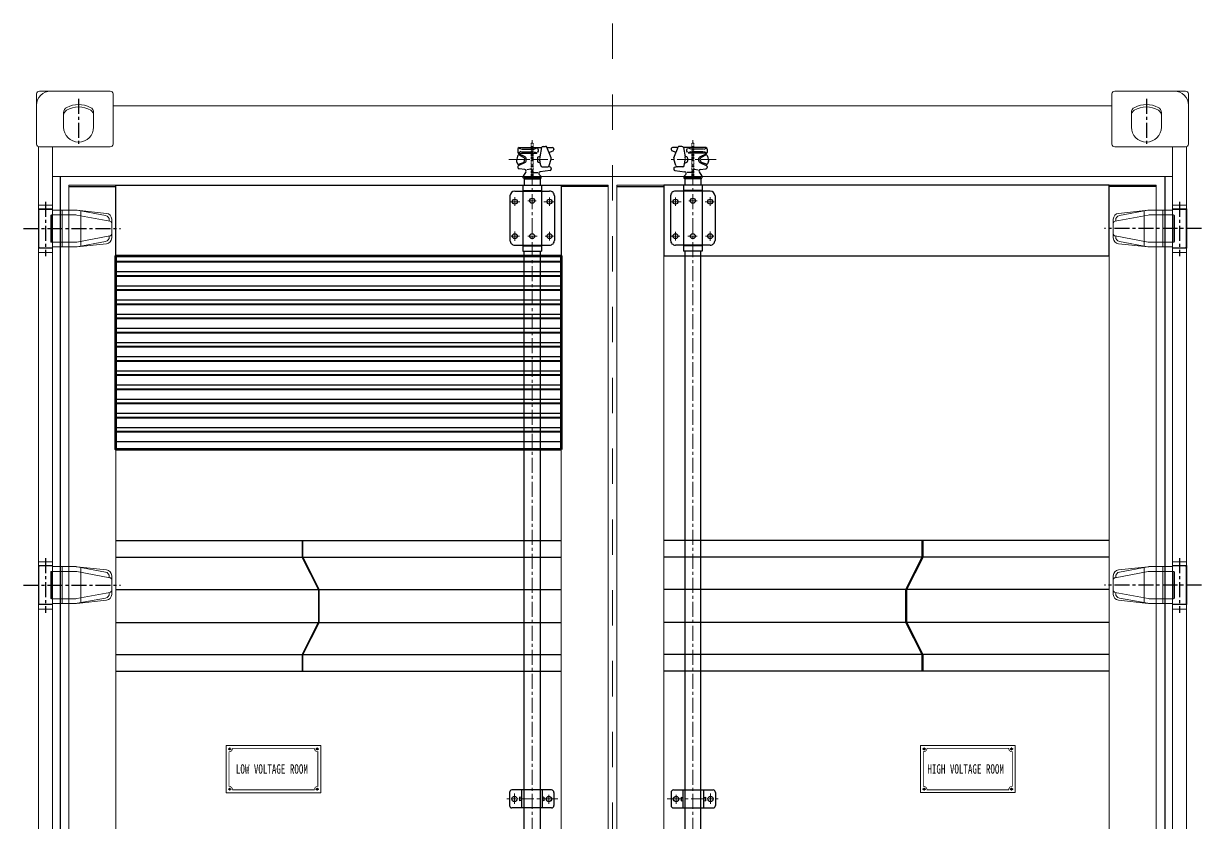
# Model space of a CAD drawing. Extents: x 59521 to 184406, y -1257 to 56672.
# Drawn here: x 61690 to 64183, y 18938 to 20630 of the extents above; entities that cross this region are included whole.
import ezdxf

# ---------------------------------------------------------------- set-up
doc = ezdxf.new("R2010")
doc.units = 0
doc.header["$MEASUREMENT"] = 0
doc.header["$PDMODE"] = 2
doc.header["$PDSIZE"] = 0.2
for name, pattern in [('CENTER', [50.8, 31.75, -6.35, 6.35, -6.35]), ('EB_DASH', [6, 3, -3]), ('G', [2, 1.25, -0.25, 0.25, -0.25]), ('HIDDEN', [0.375, 0.25, -0.125])]:
    doc.linetypes.add(name, pattern=pattern)
doc.layers.get('0').update_dxf_attribs({"linetype": 'CONTINUOUS'})
for name, color, linetype, lineweight in [('01', 7, 'CONTINUOUS', 18), ('05', 4, 'G', 18), ('AM_0', 7, 'CONTINUOUS', 30), ('AM_3', 6, 'HIDDEN', 15), ('AM_7', 4, 'CENTER', 15), ('CO', 7, 'CONTINUOUS', 9), ('THICK', 7, 'CONTINUOUS', 0), ('主体经', 7, 'CONTINUOUS', 60)]:
    doc.layers.add(name, color=color, linetype=linetype, lineweight=lineweight)
doc.layers.add('CT', color=4, linetype='CENTER')
doc.styles.add('FSDBHZ', font='TXT.SHX', dxfattribs={"width": 0.707, "bigfont": 'HZFS.SHX'})

# ---------------------------------------------------------------- blocks, each defined once
blk = doc.blocks.new('RYHTU67U56Y5R4')
at = {"layer": '01'}
for p, q in [((14797, -10298.9), (14997, -10298.9)), ((14797, -10298.9), (14797, -10398.9)), ((14997, -10298.9), (14997, -10398.9)), ((14797, -10398.9), (14997, -10398.9))]:
    blk.add_line(p, q, dxfattribs=at)
at = {"layer": '01', "const_width": 1.5}
for points in [[(14803, -10312.4, 0.414214), (14810.5, -10304.9, 0.414214)], [(14983.5, -10304.9, 0.414214), (14991, -10312.4, 0.414214)], [(14810.5, -10392.9, 0.414214), (14803, -10385.4, 0.414214)], [(14991, -10385.4, 0.414214), (14983.5, -10392.9, 0.414214)]]:
    blk.add_lwpolyline(points, format="xyb", dxfattribs=at)
for points in [[(14803, -10311.7), (14803, -10386.2)], [(14809.8, -10304.9), (14984.2, -10304.9)], [(14991, -10311.7), (14991, -10386.2)], [(14809.8, -10392.9), (14984.1, -10392.9)]]:
    blk.add_lwpolyline(points, dxfattribs=at)
at = {"layer": '01', "lineweight": 30}
for centre in [(14804.5, -10306.4), (14989.5, -10306.4), (14804.5, -10391.4), (14989.5, -10391.4)]:
    blk.add_circle(centre, 1.65, dxfattribs=at)
at = {"layer": '05'}
for p, q in [((14808.2, -10306.4), (14800.8, -10306.4)), ((14804.5, -10303.4), (14804.5, -10309.5)), ((14993.2, -10306.4), (14985.8, -10306.4)), ((14989.5, -10303.4), (14989.5, -10309.5)), ((14808.2, -10391.4), (14800.8, -10391.4)), ((14804.5, -10388.4), (14804.5, -10394.5)), ((14993.2, -10391.4), (14985.8, -10391.4)), ((14989.5, -10388.4), (14989.5, -10394.5))]:
    blk.add_line(p, q, dxfattribs=at)
at = {"insert": (14811.5, -10348.9), "char_height": 20, "attachment_point": 4, "style": 'FSDBHZ'}
blk.add_mtext('{\\fSimHei|b0|i0|c134|p49;\\W0.7;HIGH VOLTAGE ROOM}', dxfattribs=at)
blk = doc.blocks.new('EY56UY56Y54Y5JHRTYHR')
at = {"layer": '01'}
for p, q in [((-27037.9, -55721.6), (-26837.9, -55721.6)), ((-27037.9, -55721.6), (-27037.9, -55821.6)), ((-26837.9, -55721.6), (-26837.9, -55821.6)), ((-27037.9, -55821.6), (-26837.9, -55821.6))]:
    blk.add_line(p, q, dxfattribs=at)
at = {"layer": '01', "const_width": 1.5}
for points in [[(-27031.9, -55735.1, 0.414214), (-27024.4, -55727.6, 0.414214)], [(-26851.4, -55727.6, 0.414214), (-26843.9, -55735.1, 0.414214)], [(-27024.4, -55815.6, 0.414214), (-27031.9, -55808.1, 0.414214)], [(-26843.9, -55808.1, 0.414214), (-26851.4, -55815.6, 0.414214)]]:
    blk.add_lwpolyline(points, format="xyb", dxfattribs=at)
for points in [[(-27031.9, -55734.4), (-27031.9, -55808.9)], [(-27025.1, -55727.6), (-26850.7, -55727.6)], [(-26843.9, -55734.3), (-26843.9, -55808.9)], [(-27025, -55815.6), (-26850.7, -55815.6)]]:
    blk.add_lwpolyline(points, dxfattribs=at)
at = {"layer": '01', "lineweight": 30}
for centre in [(-27030.4, -55729.1), (-26845.4, -55729.1), (-27030.4, -55814.1), (-26845.4, -55814.1)]:
    blk.add_circle(centre, 1.65, dxfattribs=at)
at = {"layer": '05'}
for p, q in [((-27026.7, -55729.1), (-27034, -55729.1)), ((-27030.4, -55726.1), (-27030.4, -55732.1)), ((-26841.7, -55729.1), (-26849, -55729.1)), ((-26845.4, -55726.1), (-26845.4, -55732.1)), ((-27026.7, -55814.1), (-27034, -55814.1)), ((-27030.4, -55811.1), (-27030.4, -55817.1)), ((-26841.7, -55814.1), (-26849, -55814.1)), ((-26845.4, -55811.1), (-26845.4, -55817.1))]:
    blk.add_line(p, q, dxfattribs=at)
at = {"insert": (-27017.4, -55771.6), "char_height": 20, "attachment_point": 4, "style": 'FSDBHZ'}
blk.add_mtext('{\\fSimHei|b0|i0|c134|p49;\\W0.7;LOW VOLTAGE ROOM}', dxfattribs=at)

msp = doc.modelspace()

# ---------------------------------------------------------------- linework, layer by layer
at = {"lineweight": -3}
for p, q in [((61767.367, 20306.172), (61767.367, 17709.172)), ((64105.367, 20306.172), (64105.367, 17709.172)), ((61785.367, 20285.172), (61885.367, 20285.172)), ((62927.367, 20285.172), (62827.367, 20285.172)), ((62945.367, 20285.172), (63045.367, 20285.172)), ((64087.367, 20285.172), (63987.367, 20285.172))]:
    msp.add_line(p, q, dxfattribs=at)
for p, q in [((61721.367, 20237.668), (61721.367, 20154.668)), ((61747.367, 20223.668), (61747.367, 20168.668)), ((64125.367, 20223.668), (64125.367, 20168.668)), ((64151.367, 20237.668), (64151.367, 20154.668)), ((61721.367, 19482.669), (61721.367, 19399.669)), ((64151.367, 19482.669), (64151.367, 19399.669)), ((61747.367, 19468.669), (61747.367, 19413.669)), ((64125.367, 19468.669), (64125.367, 19413.669))]:
    msp.add_line(p, q)
at = {"color": 7, "linetype": 'Continuous'}
for p, q in [((62827.367, 20126.223), (61885.367, 20126.223)), ((62827.367, 20124.678), (61885.367, 20124.678)), ((61885.367, 20104.99), (62827.367, 20104.99)), ((62827.367, 20096.223), (61885.367, 20096.223)), ((62827.367, 20094.678), (61885.367, 20094.678)), ((61885.367, 20074.99), (62827.367, 20074.99)), ((62827.367, 20066.223), (61885.367, 20066.223)), ((62827.367, 20064.678), (61885.367, 20064.678)), ((61885.367, 20044.99), (62827.367, 20044.99)), ((62827.367, 20036.223), (61885.367, 20036.223)), ((62827.367, 20034.678), (61885.367, 20034.678)), ((61885.367, 20014.99), (62827.367, 20014.99)), ((62827.367, 20006.223), (61885.367, 20006.223)), ((62827.367, 20004.678), (61885.367, 20004.678)), ((61885.367, 19984.99), (62827.367, 19984.99)), ((62827.367, 19976.223), (61885.367, 19976.223)), ((62827.367, 19974.678), (61885.367, 19974.678)), ((61885.367, 19954.99), (62827.367, 19954.99)), ((62827.367, 19946.223), (61885.367, 19946.223)), ((62827.367, 19944.678), (61885.367, 19944.678)), ((61885.367, 19924.99), (62827.367, 19924.99)), ((62827.367, 19916.223), (61885.367, 19916.223)), ((62827.367, 19914.678), (61885.367, 19914.678)), ((61885.367, 19894.99), (62827.367, 19894.99)), ((62827.367, 19886.223), (61885.367, 19886.223)), ((62827.367, 19884.678), (61885.367, 19884.678)), ((61885.367, 19864.99), (62827.367, 19864.99)), ((62827.367, 19856.223), (61885.367, 19856.223)), ((62827.367, 19854.678), (61885.367, 19854.678)), ((61885.367, 19834.99), (62827.367, 19834.99)), ((62827.367, 19826.223), (61885.367, 19826.223)), ((62827.367, 19824.678), (61885.367, 19824.678)), ((61885.367, 19804.99), (62827.367, 19804.99)), ((62827.367, 19796.223), (61885.367, 19796.223)), ((62827.367, 19794.678), (61885.367, 19794.678)), ((61885.367, 19774.99), (62827.367, 19774.99)), ((62827.367, 19766.223), (61885.367, 19766.223)), ((62827.367, 19764.678), (61885.367, 19764.678)), ((61885.367, 19744.99), (62827.367, 19744.99))]:
    msp.add_line(p, q, dxfattribs=at)
at = {"lineweight": -3}
for points in [[(61885.367, 20288.172), (62827.367, 20288.172), (62827.367, 20138.172), (61885.367, 20138.172)], [(63987.367, 20288.172), (63045.367, 20288.172), (63045.367, 20138.172), (63987.367, 20138.172)]]:
    msp.add_lwpolyline(points, close=True, dxfattribs=at)
at = {"layer": 'AM_0'}
for p, q in [((62789.287, 20370.212), (62794.772, 20370.212)), ((63083.447, 20370.212), (63077.962, 20370.212)), ((62735.306, 20349.682), (62733.212, 20339.434)), ((62736.317, 20364.649), (62736.317, 20357.116)), ((62742.021, 20359.161), (62737.555, 20356.398)), ((62751.595, 20348.023), (62738.04, 20354.402)), ((62742.233, 20364.051), (62738.193, 20366.176)), ((62738.406, 20355.76), (62776.258, 20355.76)), ((62738.849, 20367.612), (62786.308, 20367.612)), ((62739.672, 20351.721), (62748.914, 20346.565)), ((62743.509, 20364.476), (62768.39, 20364.476)), ((62743.509, 20358.949), (62768.39, 20358.949)), ((62750.435, 20339.365), (62750.482, 20344.115)), ((62753.317, 20339.116), (62753.317, 20345.308)), ((62770.091, 20364.476), (62775.833, 20366.389)), ((62770.304, 20358.949), (62776.684, 20356.823)), ((62777.318, 20345.202), (62777.318, 20339.23)), ((62779.176, 20347.977), (62782.746, 20349.445)), ((62786.343, 20367.789), (62782.525, 20348.318)), ((62806.201, 20346.286), (62797.565, 20368.307)), ((62797.838, 20367.612), (62809.318, 20367.612)), ((62801.875, 20357.316), (62810.46, 20360.847)), ((62812.318, 20364.612), (62812.318, 20363.622)), ((63060.416, 20364.612), (63060.416, 20363.622)), ((63070.858, 20357.316), (63062.274, 20360.847)), ((63074.896, 20367.612), (63063.416, 20367.612)), ((63066.533, 20346.286), (63075.169, 20368.307)), ((63086.391, 20367.789), (63090.209, 20348.318)), ((63133.885, 20367.612), (63086.426, 20367.612)), ((63093.558, 20347.977), (63089.988, 20349.445)), ((63095.416, 20345.202), (63095.416, 20339.23)), ((63102.43, 20358.949), (63096.05, 20356.823)), ((63134.328, 20355.76), (63096.475, 20355.76)), ((63102.642, 20364.476), (63096.901, 20366.389)), ((63129.224, 20364.476), (63104.344, 20364.476)), ((63129.224, 20358.949), (63104.344, 20358.949)), ((63119.416, 20339.116), (63119.416, 20345.308)), ((63121.139, 20348.023), (63134.694, 20354.402)), ((63122.299, 20339.365), (63122.252, 20344.115)), ((63133.062, 20351.721), (63123.819, 20346.565)), ((63130.5, 20364.051), (63134.541, 20366.176)), ((63130.713, 20359.161), (63135.179, 20356.398)), ((63136.417, 20364.649), (63136.417, 20357.116)), ((63137.428, 20349.682), (63139.522, 20339.434)), ((62733.331, 20338.026), (62735.181, 20333.279)), ((62736.317, 20327.308), (62736.317, 20325.775)), ((62737.083, 20332.411), (62748.024, 20336.319)), ((62751.595, 20336.401), (62738.04, 20330.022)), ((62750.848, 20320.918), (62738.849, 20322.812)), ((62762.528, 20322.178), (62755.317, 20320.212)), ((62766.318, 20319.284), (62766.318, 20318.212)), ((62783.537, 20334.682), (62779.187, 20336.452)), ((62784.39, 20329.705), (62782.439, 20341.09)), ((62804.221, 20318.86), (62782.959, 20315.977)), ((62787.347, 20327.212), (62799.555, 20327.212)), ((62804.948, 20325.972), (62801.827, 20327.242)), ((62802.44, 20329.387), (62806.354, 20343.086)), ((62806.818, 20323.193), (62806.818, 20321.832)), ((63065.916, 20323.193), (63065.916, 20321.832)), ((63070.294, 20329.387), (63066.38, 20343.086)), ((63067.785, 20325.972), (63070.907, 20327.242)), ((63068.513, 20318.86), (63089.775, 20315.977)), ((63085.387, 20327.212), (63073.179, 20327.212)), ((63088.343, 20329.705), (63090.295, 20341.09)), ((63089.197, 20334.682), (63093.546, 20336.452)), ((63106.416, 20319.284), (63106.416, 20318.212)), ((63110.206, 20322.178), (63117.416, 20320.212)), ((63121.139, 20336.401), (63134.694, 20330.022)), ((63121.886, 20320.918), (63133.885, 20322.812)), ((63135.651, 20332.411), (63124.71, 20336.319)), ((63136.417, 20327.308), (63136.417, 20325.775)), ((63139.402, 20338.026), (63137.553, 20333.279)), ((62752.927, 20316.369), (62746.967, 20306.79)), ((62750.317, 20301.211), (62747.961, 20302.639)), ((62749.317, 20301.211), (62783.318, 20301.211)), ((62749.367, 20301.212), (62749.367, 20287.912)), ((62749.586, 20304.211), (62782.927, 20304.211)), ((62769.318, 20315.211), (62778.549, 20315.211)), ((62784.832, 20306.907), (62781.137, 20310.99)), ((62784.162, 20302.328), (62782.318, 20301.212)), ((62783.367, 20301.212), (62783.367, 20287.912)), ((63087.902, 20306.907), (63091.597, 20310.99)), ((63088.572, 20302.328), (63090.416, 20301.212)), ((63089.367, 20301.212), (63089.367, 20287.912)), ((63123.417, 20301.211), (63089.416, 20301.211)), ((63123.147, 20304.211), (63089.807, 20304.211)), ((63103.416, 20315.211), (63094.185, 20315.211)), ((63119.807, 20316.369), (63125.767, 20306.79)), ((63122.417, 20301.211), (63124.773, 20302.639)), ((63123.367, 20301.212), (63123.367, 20287.912)), ((62729.367, 20275.412), (62803.367, 20275.412)), ((62746.367, 20287.912), (62786.367, 20287.912)), ((62746.367, 20287.912), (62746.367, 20276.912)), ((62746.367, 20276.912), (62786.367, 20276.912)), ((62746.367, 20275.412), (62746.367, 20161.112)), ((62749.367, 20276.912), (62749.367, 20275.412)), ((62783.367, 20276.912), (62783.367, 20275.412)), ((62786.367, 20287.912), (62786.367, 20276.912)), ((62786.367, 20275.412), (62786.367, 20161.112)), ((63143.367, 20275.412), (63069.367, 20275.412)), ((63126.367, 20287.912), (63086.367, 20287.912)), ((63086.367, 20287.912), (63086.367, 20276.912)), ((63126.367, 20276.912), (63086.367, 20276.912)), ((63086.367, 20275.412), (63086.367, 20161.112)), ((63089.367, 20276.912), (63089.367, 20275.412)), ((63123.367, 20276.912), (63123.367, 20275.412)), ((63126.367, 20287.912), (63126.367, 20276.912)), ((63126.367, 20275.412), (63126.367, 20161.112)), ((62719.367, 20265.412), (62719.367, 20171.112)), ((62813.367, 20265.412), (62813.367, 20171.112)), ((63059.367, 20265.412), (63059.367, 20171.112)), ((63153.367, 20265.412), (63153.367, 20171.112)), ((62729.367, 20161.112), (62803.367, 20161.112)), ((62746.367, 20159.612), (62786.367, 20159.612)), ((62746.367, 20159.612), (62786.367, 20159.612)), ((62746.367, 20159.612), (62746.367, 20148.612)), ((62746.367, 20148.612), (62786.367, 20148.612)), ((62749.367, 20161.112), (62749.367, 20159.612)), ((62783.367, 20161.112), (62783.367, 20159.612)), ((62786.367, 20159.612), (62786.367, 20148.612)), ((63143.367, 20161.112), (63069.367, 20161.112)), ((63126.367, 20159.612), (63086.367, 20159.612)), ((63126.367, 20159.612), (63086.367, 20159.612)), ((63086.367, 20159.612), (63086.367, 20148.612)), ((63126.367, 20148.612), (63086.367, 20148.612)), ((63089.367, 20161.112), (63089.367, 20159.612)), ((63123.367, 20161.112), (63123.367, 20159.612)), ((63126.367, 20159.612), (63126.367, 20148.612)), ((61885.366, 19535.331), (62827.368, 19535.331)), ((62281.222, 19534.972), (62279.722, 19534.972)), ((62279.722, 19534.972), (62279.722, 19499.613)), ((62281.222, 19499.972), (62281.222, 19534.972)), ((63987.368, 19535.331), (63045.366, 19535.331)), ((63591.512, 19499.972), (63591.512, 19534.972)), ((63591.512, 19534.972), (63593.012, 19534.972)), ((63593.012, 19534.972), (63593.012, 19499.613)), ((61885.366, 19499.972), (62827.368, 19499.972)), ((62279.722, 19499.613), (62314.222, 19431.613)), ((62315.722, 19431.972), (62281.222, 19499.972)), ((63987.368, 19499.972), (63045.366, 19499.972)), ((63557.012, 19431.972), (63591.512, 19499.972)), ((63593.012, 19499.613), (63558.512, 19431.613)), ((61885.366, 19431.972), (62827.368, 19431.972)), ((62314.222, 19431.613), (62314.222, 19362.331)), ((62315.722, 19361.972), (62315.722, 19431.972)), ((63987.368, 19431.972), (63045.366, 19431.972)), ((63557.012, 19361.972), (63557.012, 19431.972)), ((63558.512, 19431.613), (63558.512, 19362.331)), ((61885.366, 19361.972), (62827.368, 19361.972)), ((62314.222, 19362.331), (62279.722, 19294.331)), ((62281.222, 19293.972), (62315.722, 19361.972)), ((63987.368, 19361.972), (63045.366, 19361.972)), ((63591.512, 19293.972), (63557.012, 19361.972)), ((63558.512, 19362.331), (63593.012, 19294.331)), ((61885.366, 19293.972), (62827.368, 19293.972)), ((62279.722, 19294.331), (62279.722, 19258.972)), ((62281.222, 19258.972), (62281.222, 19293.972)), ((63987.368, 19293.972), (63045.366, 19293.972)), ((63591.512, 19258.972), (63591.512, 19293.972)), ((63593.012, 19294.331), (63593.012, 19258.972)), ((61885.366, 19258.972), (62827.368, 19258.972)), ((63987.368, 19258.972), (63045.366, 19258.972)), ((62718.367, 19002.167), (62718.367, 18974.167)), ((62807.367, 19007.167), (62723.367, 19007.167)), ((62743.467, 19007.167), (62743.467, 18969.167)), ((62787.267, 19007.167), (62787.267, 18969.167)), ((62812.367, 19002.167), (62812.367, 18974.167)), ((63060.367, 19002.167), (63060.367, 18974.167)), ((63065.367, 19007.167), (63149.367, 19007.167)), ((63085.467, 19007.167), (63085.467, 18969.167)), ((63129.267, 19007.167), (63129.267, 18969.167)), ((63154.367, 19002.167), (63154.367, 18974.167)), ((62739.467, 18992.167), (62739.467, 18984.167)), ((62743.467, 18991.095), (62739.467, 18992.167)), ((62743.467, 18985.239), (62739.467, 18984.167)), ((62791.267, 18992.167), (62787.267, 18991.095)), ((62791.267, 18984.167), (62787.267, 18985.239)), ((62791.267, 18992.167), (62791.267, 18984.167)), ((63081.467, 18992.167), (63081.467, 18984.167)), ((63081.467, 18992.167), (63085.467, 18991.095)), ((63081.467, 18984.167), (63085.467, 18985.239)), ((63129.267, 18991.095), (63133.267, 18992.167)), ((63129.267, 18985.239), (63133.267, 18984.167)), ((63133.267, 18992.167), (63133.267, 18984.167)), ((62807.367, 18969.167), (62723.367, 18969.167)), ((63065.367, 18969.167), (63149.367, 18969.167))]:
    msp.add_line(p, q, dxfattribs=at)
for points in [[(62749.367, 20148.612), (62783.367, 20148.612), (62783.367, 18020.512), (62749.367, 18020.512)], [(63123.367, 20148.612), (63089.367, 20148.612), (63089.367, 18020.512), (63123.367, 18020.512)]]:
    msp.add_lwpolyline(points, close=True, dxfattribs=at)
for centre, radius in [((62729.867, 20253.112), 5.25), ((62766.367, 20255.112), 5.25), ((62802.867, 20253.112), 5.25), ((63069.867, 20253.112), 5.25), ((63106.367, 20255.112), 5.25), ((63142.867, 20253.112), 5.25), ((62729.867, 20180.112), 5.25), ((62766.367, 20180.112), 5.25), ((62802.867, 20180.112), 5.25), ((63069.867, 20180.112), 5.25), ((63106.367, 20180.112), 5.25), ((63142.867, 20180.112), 5.25), ((62728.867, 18988.167), 5.5), ((62801.867, 18988.167), 5.5), ((63070.867, 18988.167), 5.5), ((63143.867, 18988.167), 5.5)]:
    msp.add_circle(centre, radius, dxfattribs=at)
for centre, radius, start, end in [((62789.287, 20367.212), 3, 90.00008, 168.9065), ((62794.772, 20367.212), 3, 21.41293, 90.00008), ((63077.962, 20367.212), 3, 89.99992, 158.58707), ((63083.447, 20367.212), 3, 11.0935, 89.99992), ((62738.245, 20349.081), 3, 61.60685, 168.4494), ((62739.317, 20364.649), 3, 98.97256, 180.0002), ((62739.317, 20357.116), 3, 180.0001, 244.7988), ((62747.488, 20343.925), 3, 3.632963, 61.60685), ((62750.317, 20345.308), 3, 0, 64.79884), ((62780.318, 20345.202), 3, 112.3639, 180.0002), ((62772.856, 20361.5), 6.805, 325.657813, 42.135546), ((62802.151, 20344.469), 20, 168.9064, 189.7274), ((62801.546, 20344.46), 5, 344.054535, 21.413092), ((62809.318, 20364.612), 3, 0, 90.00008), ((62809.318, 20363.622), 3, 292.3635, 0), ((63063.416, 20364.612), 3, 89.99992, 180), ((63063.416, 20363.622), 3, 180, 247.6365), ((63071.188, 20344.46), 5, 158.586908, 195.945465), ((63070.582, 20344.469), 20, 350.2726, 11.0936), ((63099.878, 20361.5), 6.805, 137.864454, 214.342187), ((63092.416, 20345.202), 3, 359.9998, 67.6361), ((63122.417, 20345.308), 3, 115.20116, 180), ((63125.246, 20343.925), 3, 118.39315, 176.367037), ((63134.488, 20349.081), 3, 11.5506, 118.39315), ((63133.417, 20364.649), 3, 359.9998, 81.02744), ((63133.417, 20357.116), 3, 295.2012, 359.9999), ((62735.661, 20338.933), 2.5, 168.449023, 201.282296), ((62736.578, 20333.823), 1.5, 201.282296, 289.654588), ((62739.317, 20327.308), 3, 115.2013, 180.0002), ((62739.317, 20325.775), 3, 180.0001, 261.0275), ((62747.142, 20339.494), 3.295, 285.519163, 357.766973), ((62750.38, 20317.954), 3, 328.1136, 81.0274), ((62750.317, 20339.116), 3, 295.201, 0), ((62763.318, 20319.284), 3, 0, 105.2552), ((62780.318, 20339.23), 3, 180.0001, 247.8644), ((62787.347, 20330.212), 3, 189.7276, 269.9999), ((62799.555, 20330.212), 3, 269.9999, 344.0544), ((62803.818, 20321.832), 3, 277.7217, 0), ((62803.818, 20323.193), 3, 0, 67.8647), ((63068.916, 20323.193), 3, 112.1353, 180), ((63068.916, 20321.832), 3, 180, 262.2783), ((63073.179, 20330.212), 3, 195.9456, 270.0001), ((63085.387, 20330.212), 3, 270.0001, 350.2724), ((63092.416, 20339.23), 3, 292.1356, 359.9999), ((63109.416, 20319.284), 3, 74.7448, 180), ((63122.354, 20317.954), 3, 98.9726, 211.8864), ((63122.417, 20339.116), 3, 180, 244.799), ((63125.591, 20339.494), 3.295, 182.233027, 254.480837), ((63133.417, 20325.775), 3, 278.9725, 359.9999), ((63133.417, 20327.308), 3, 359.9998, 64.7987), ((63136.156, 20333.823), 1.5, 250.345412, 338.717704), ((63137.073, 20338.933), 2.5, 338.717704, 11.550977), ((62749.515, 20305.205), 3, 148.1137, 238.8013), ((62769.318, 20318.212), 3, 180.0001, 269.9999), ((62783.362, 20313.003), 3, 97.7219, 222.1418), ((62782.608, 20304.894), 3, 301.1988, 42.1417), ((63090.126, 20304.894), 3, 137.8583, 238.8012), ((63089.372, 20313.003), 3, 317.8582, 82.2781), ((63103.416, 20318.212), 3, 270.0001, 359.9999), ((63123.219, 20305.205), 3, 301.1987, 31.8863), ((62729.367, 20265.412), 10, 90.0001, 179.9999), ((62803.367, 20265.412), 10, 0, 90.0002), ((63069.367, 20265.412), 10, 89.9998, 180), ((63143.367, 20265.412), 10, 0.0001, 89.9999), ((62729.367, 20171.112), 10, 179.9998, 270.00002), ((62803.367, 20171.112), 10, 269.99992, 0), ((63069.367, 20171.112), 10, 180, 270.00008), ((63143.367, 20171.112), 10, 269.99998, 0.0002), ((62723.367, 19002.167), 5, 89.99992, 180), ((62807.367, 19002.167), 5, 359.9999, 89.99992), ((63065.367, 19002.167), 5, 90.00008, 180.0001), ((63149.367, 19002.167), 5, 0, 90.00008), ((62723.367, 18974.167), 5, 180, 270.0001), ((62807.367, 18974.167), 5, 270.0001, 359.9999), ((63065.367, 18974.167), 5, 180.0001, 269.9999), ((63149.367, 18974.167), 5, 269.9999, 0)]:
    msp.add_arc(centre, radius, start, end, dxfattribs=at)
for p in [(62766.318, 20301.211), (63106.416, 20301.211), (62783.367, 20148.612), (63089.367, 20148.612)]:
    msp.add_point(p, dxfattribs=at)
at = {"layer": 'AM_3'}
for p, q in [((62764.367, 20377.212), (62768.367, 20377.212)), ((62764.367, 20377.212), (62764.367, 20302.449)), ((63108.367, 20377.212), (63104.367, 20377.212)), ((63108.367, 20377.212), (63108.367, 20302.449))]:
    msp.add_line(p, q, dxfattribs=at)
for points in [[(62768.367, 20377.212), (62768.367, 20302.103)], [(63104.367, 20377.212), (63104.367, 20302.103)]]:
    msp.add_lwpolyline(points, dxfattribs=at)
at = {"layer": 'AM_7'}
for p, q in [((62766.367, 17748.212), (62766.367, 20387.212)), ((63106.367, 17748.212), (63106.367, 20387.212)), ((62717.16, 20342.212), (62814.927, 20342.212)), ((63155.574, 20342.212), (63057.807, 20342.212)), ((62721.067, 20253.112), (62740.386, 20253.112)), ((62729.867, 20262.325), (62729.867, 20244.005)), ((62757.374, 20255.112), (62775.027, 20255.112)), ((62791.349, 20253.112), (62813.367, 20253.112)), ((62802.867, 20261.658), (62802.867, 20244.338)), ((63081.385, 20253.112), (63059.367, 20253.112)), ((63069.867, 20261.658), (63069.867, 20244.338)), ((63115.36, 20255.112), (63097.707, 20255.112)), ((63151.667, 20253.112), (63132.348, 20253.112)), ((63142.867, 20262.325), (63142.867, 20244.005)), ((62721.733, 20180.112), (62739.387, 20180.112)), ((62729.867, 20189.711), (62729.867, 20170.392)), ((62757.374, 20180.112), (62777.026, 20180.112)), ((62794.013, 20180.112), (62811.334, 20180.112)), ((62802.867, 20189.045), (62802.867, 20171.058)), ((63078.721, 20180.112), (63061.4, 20180.112)), ((63069.867, 20189.045), (63069.867, 20171.058)), ((63115.36, 20180.112), (63095.708, 20180.112)), ((63151.001, 20180.112), (63133.347, 20180.112)), ((63142.867, 20189.711), (63142.867, 20170.392)), ((62728.867, 18999.417), (62728.867, 18977.667)), ((63143.867, 18999.417), (63143.867, 18977.667)), ((62820.367, 18988.167), (62712.367, 18988.167)), ((62801.867, 18997.167), (62801.867, 18978.167)), ((63052.367, 18988.167), (63160.367, 18988.167)), ((63070.867, 18997.167), (63070.867, 18978.167))]:
    msp.add_line(p, q, dxfattribs=at)
at = {"layer": 'CO'}
for p, q in [((61717.367, 20481.174), (61717.367, 20375.168)), ((61723.361, 20487.168), (61873.367, 20487.168)), ((61879.367, 20481.168), (61879.367, 20375.168)), ((63993.367, 20481.168), (63993.367, 20375.168)), ((64149.373, 20487.168), (63999.367, 20487.168)), ((64155.367, 20481.174), (64155.367, 20375.168)), ((61879.366, 20456.168), (63993.368, 20456.168)), ((61774.617, 20441.677), (61774.617, 20410.918)), ((61838.117, 20441.677), (61838.117, 20410.918)), ((64034.617, 20441.677), (64034.617, 20410.918)), ((64098.117, 20441.677), (64098.117, 20410.918)), ((61721.367, 20369.168), (61721.367, 17708.831)), ((61723.367, 20369.168), (61873.367, 20369.168)), ((61751.367, 20369.168), (61751.367, 17709.172)), ((64149.367, 20369.168), (63999.367, 20369.168)), ((64121.367, 20369.168), (64121.367, 17709.172)), ((64151.367, 20369.168), (64151.367, 17708.831)), ((64121.368, 20306.172), (61751.367, 20306.172)), ((61721.367, 20245.668), (61751.369, 20245.668)), ((64151.367, 20245.668), (64121.365, 20245.668)), ((61721.367, 20237.668), (61751.367, 20237.668)), ((61721.367, 20236.668), (61751.367, 20236.668)), ((61722.367, 20235.668), (61722.367, 20156.668)), ((61748.867, 20225.168), (61798.605, 20225.168)), ((61750.367, 20223.668), (61750.367, 20168.668)), ((61751.867, 20235.168), (61799.526, 20235.168)), ((61771.367, 20234.591), (61771.367, 20157.56)), ((61872.28, 20211.828), (61802.257, 20224.832)), ((61865.193, 20228.36), (61802.425, 20235.056)), ((61863.193, 20223.686), (61803.177, 20234.832)), ((61811.367, 20233.085), (61811.367, 20159.387)), ((64000.454, 20211.828), (64070.477, 20224.832)), ((64007.541, 20228.36), (64070.309, 20235.056)), ((64009.541, 20223.686), (64069.556, 20234.832)), ((64061.367, 20233.085), (64061.367, 20159.387)), ((64120.867, 20235.168), (64073.208, 20235.168)), ((64123.867, 20225.168), (64074.129, 20225.168)), ((64101.367, 20234.591), (64101.367, 20157.56)), ((64151.367, 20237.668), (64121.367, 20237.668)), ((64151.367, 20236.668), (64121.367, 20236.668)), ((64122.367, 20223.668), (64122.367, 20168.668)), ((64150.367, 20235.668), (64150.367, 20156.668)), ((61871.367, 20213.855), (61871.367, 20211.997)), ((61876.367, 20215.931), (61876.367, 20176.406)), ((63996.367, 20215.931), (63996.367, 20176.406)), ((64001.367, 20213.855), (64001.367, 20211.997)), ((61872.28, 20180.509), (61802.257, 20167.505)), ((61871.367, 20180.339), (61871.367, 20178.482)), ((64000.454, 20180.509), (64070.477, 20167.505)), ((64001.367, 20180.339), (64001.367, 20178.482)), ((61721.367, 20155.668), (61751.367, 20155.668)), ((61721.367, 20154.668), (61751.367, 20154.668)), ((61721.367, 20145.168), (61751.369, 20145.168)), ((61748.867, 20167.168), (61798.605, 20167.168)), ((61751.867, 20157.168), (61800.303, 20157.168)), ((61865.193, 20163.976), (61802.425, 20157.281)), ((61863.193, 20168.65), (61803.177, 20157.505)), ((64007.541, 20163.976), (64070.309, 20157.281)), ((64009.541, 20168.65), (64069.556, 20157.505)), ((64120.867, 20157.168), (64072.431, 20157.168)), ((64123.867, 20167.168), (64074.129, 20167.168)), ((64151.367, 20145.168), (64121.365, 20145.168)), ((64151.367, 20155.668), (64121.367, 20155.668)), ((64151.367, 20154.668), (64121.367, 20154.668)), ((61721.367, 19490.669), (61751.369, 19490.669)), ((61721.367, 19482.669), (61751.367, 19482.669)), ((61721.367, 19481.669), (61751.367, 19481.669)), ((61722.367, 19480.669), (61722.367, 19401.669)), ((61751.867, 19480.169), (61799.526, 19480.169)), ((61771.367, 19479.592), (61771.367, 19402.562)), ((61865.193, 19473.361), (61802.425, 19480.057)), ((61863.193, 19468.688), (61803.177, 19479.833)), ((61811.367, 19478.086), (61811.367, 19404.388)), ((64007.541, 19473.361), (64070.309, 19480.057)), ((64009.541, 19468.688), (64069.556, 19479.833)), ((64061.367, 19478.086), (64061.367, 19404.388)), ((64120.867, 19480.169), (64073.208, 19480.169)), ((64101.367, 19479.592), (64101.367, 19402.562)), ((64151.367, 19490.669), (64121.365, 19490.669)), ((64151.367, 19482.669), (64121.367, 19482.669)), ((64151.367, 19481.669), (64121.367, 19481.669)), ((64150.367, 19480.669), (64150.367, 19401.669)), ((61748.867, 19470.169), (61798.605, 19470.169)), ((61750.367, 19468.669), (61750.367, 19413.669)), ((61872.28, 19456.829), (61802.257, 19469.833)), ((61871.367, 19458.856), (61871.367, 19456.998)), ((61876.367, 19460.932), (61876.367, 19421.407)), ((63996.367, 19460.932), (63996.367, 19421.407)), ((64000.454, 19456.829), (64070.477, 19469.833)), ((64001.367, 19458.856), (64001.367, 19456.998)), ((64123.867, 19470.169), (64074.129, 19470.169)), ((64122.367, 19468.669), (64122.367, 19413.669)), ((61872.28, 19425.51), (61802.257, 19412.506)), ((61871.367, 19425.34), (61871.367, 19423.483)), ((64000.454, 19425.51), (64070.477, 19412.506)), ((64001.367, 19425.34), (64001.367, 19423.483)), ((61721.367, 19400.669), (61751.367, 19400.669)), ((61721.367, 19399.669), (61751.367, 19399.669)), ((61748.867, 19412.169), (61798.605, 19412.169)), ((61751.867, 19402.169), (61800.303, 19402.169)), ((61865.193, 19408.978), (61802.425, 19402.282)), ((61863.193, 19413.651), (61803.177, 19402.506)), ((64007.541, 19408.978), (64070.309, 19402.282)), ((64009.541, 19413.651), (64069.556, 19402.506)), ((64120.867, 19402.169), (64072.431, 19402.169)), ((64123.867, 19412.169), (64074.129, 19412.169)), ((64151.367, 19400.669), (64121.367, 19400.669)), ((64151.367, 19399.669), (64121.367, 19399.669)), ((61721.367, 19390.169), (61751.369, 19390.169)), ((64151.367, 19390.169), (64121.365, 19390.169))]:
    msp.add_line(p, q, dxfattribs=at)
for points in [[(61885.367, 17872.172), (61785.367, 17872.172), (61785.367, 20288.172), (61885.367, 20288.172)], [(62827.367, 17872.172), (62827.367, 20288.172), (62927.367, 20288.172), (62927.367, 17872.172)], [(63045.367, 17872.172), (63045.367, 20288.172), (62945.367, 20288.172), (62945.367, 17872.172)], [(63987.367, 17872.172), (64087.367, 17872.172), (64087.367, 20288.172), (63987.367, 20288.172)]]:
    msp.add_lwpolyline(points, close=True, dxfattribs=at)
for centre, radius, start, end in [((61747.337, 20457.198), 29.97, 90.00008, 180.0001), ((61723.361, 20481.174), 5.994, 90.00005, 180.0001), ((61873.367, 20481.168), 6, 0, 90), ((63999.367, 20481.168), 6, 90, 180), ((64125.397, 20457.198), 29.97, 359.9999, 89.99992), ((64149.373, 20481.174), 5.994, 359.9999, 89.99995), ((61787.117, 20441.677), 12.5, 116.265336, 180), ((61787.117, 20436.01), 12.5, 120, 180), ((61806.367, 20402.668), 51, 60, 120), ((61806.367, 20402.668), 56, 63.734664, 116.265336), ((61825.617, 20441.677), 12.5, 0, 63.734664), ((61825.617, 20436.01), 12.5, 0, 60), ((64047.117, 20441.677), 12.5, 116.265336, 180), ((64047.117, 20436.01), 12.5, 120, 180), ((64066.367, 20402.668), 51, 60, 120), ((64066.367, 20402.668), 56, 63.734664, 116.265336), ((64085.617, 20441.677), 12.5, 0, 63.734664), ((64085.617, 20436.01), 12.5, 0, 60), ((61806.367, 20410.918), 31.75, 180, 0), ((64066.367, 20410.918), 31.75, 180, 0), ((61723.367, 20375.168), 6, 180, 270), ((61873.367, 20375.168), 6, 270, 0), ((63999.367, 20375.168), 6, 180, 270), ((64149.367, 20375.168), 6, 270, 0), ((61723.367, 20235.668), 1, 90, 180), ((61748.867, 20223.668), 1.5, 90, 180), ((61751.867, 20236.668), 1.5, 180, 270), ((61751.867, 20223.668), 1.5, 90, 180), ((61798.605, 20205.168), 20, 79.479216, 90), ((61799.526, 20215.168), 20, 79.479216, 90), ((61800.303, 20215.168), 20, 83.911472, 90), ((61861.367, 20213.855), 10, 0, 79.479216), ((61863.867, 20215.931), 12.5, 0, 83.911472), ((64008.867, 20215.931), 12.5, 96.088528, 180), ((64011.367, 20213.855), 10, 100.520784, 180), ((64073.208, 20215.168), 20, 90, 100.520784), ((64072.431, 20215.168), 20, 90, 96.088528), ((64074.129, 20205.168), 20, 90, 100.520784), ((64120.867, 20236.668), 1.5, 270, 0), ((64120.867, 20223.668), 1.5, 0, 90), ((64123.867, 20223.668), 1.5, 0, 90), ((64149.367, 20235.668), 1, 0, 90), ((61871.367, 20206.912), 5, 0, 79.479216), ((64001.367, 20206.912), 5, 100.520784, 180), ((61861.367, 20178.482), 10, 280.520784, 0), ((61863.867, 20176.406), 12.5, 276.088528, 0), ((61871.367, 20185.425), 5, 280.520784, 0), ((64001.367, 20185.425), 5, 180, 259.479216), ((64008.867, 20176.406), 12.5, 180, 263.911472), ((64011.367, 20178.482), 10, 180, 259.479216), ((61723.367, 20156.668), 1, 180, 270), ((61748.867, 20168.668), 1.5, 180, 270), ((61751.867, 20168.668), 1.5, 180, 270), ((61751.867, 20155.668), 1.5, 90, 180), ((61798.605, 20187.168), 20, 270, 280.520784), ((61799.526, 20177.168), 20, 270, 280.520784), ((64073.208, 20177.168), 20, 259.479216, 270), ((64074.129, 20187.168), 20, 259.479216, 270), ((64120.867, 20168.668), 1.5, 270, 0), ((64120.867, 20155.668), 1.5, 0, 90), ((64123.867, 20168.668), 1.5, 270, 0), ((64149.367, 20156.668), 1, 270, 0), ((61723.367, 19480.669), 1, 90, 180), ((61751.867, 19481.669), 1.5, 180, 270), ((61799.526, 19460.169), 20, 79.479216, 90), ((61800.303, 19460.169), 20, 83.911472, 90), ((61863.867, 19460.932), 12.5, 0, 83.911472), ((64008.867, 19460.932), 12.5, 96.088528, 180), ((64073.208, 19460.169), 20, 90, 100.520784), ((64072.431, 19460.169), 20, 90, 96.088528), ((64120.867, 19481.669), 1.5, 270, 0), ((64149.367, 19480.669), 1, 0, 90), ((61748.867, 19468.669), 1.5, 90, 180), ((61751.867, 19468.669), 1.5, 90, 180), ((61798.605, 19450.169), 20, 79.479216, 90), ((61861.367, 19458.856), 10, 0, 79.479216), ((61871.367, 19451.913), 5, 0, 79.479216), ((64001.367, 19451.913), 5, 100.520784, 180), ((64011.367, 19458.856), 10, 100.520784, 180), ((64074.129, 19450.169), 20, 90, 100.520784), ((64120.867, 19468.669), 1.5, 0, 90), ((64123.867, 19468.669), 1.5, 0, 90), ((61861.367, 19423.483), 10, 280.520784, 0), ((61863.867, 19421.407), 12.5, 276.088528, 0), ((61871.367, 19430.426), 5, 280.520784, 0), ((64001.367, 19430.426), 5, 180, 259.479216), ((64008.867, 19421.407), 12.5, 180, 263.911472), ((64011.367, 19423.483), 10, 180, 259.479216), ((61723.367, 19401.669), 1, 180, 270), ((61748.867, 19413.669), 1.5, 180, 270), ((61751.867, 19413.669), 1.5, 180, 270), ((61751.867, 19400.669), 1.5, 90, 180), ((61798.605, 19432.169), 20, 270, 280.520784), ((61799.526, 19422.169), 20, 270, 280.520784), ((64073.208, 19422.169), 20, 259.479216, 270), ((64074.129, 19432.169), 20, 259.479216, 270), ((64120.867, 19413.669), 1.5, 270, 0), ((64120.867, 19400.669), 1.5, 0, 90), ((64123.867, 19413.669), 1.5, 270, 0), ((64149.367, 19401.669), 1, 270, 0)]:
    msp.add_arc(centre, radius, start, end, dxfattribs=at)
at = {"layer": 'CT'}
for p, q in [((61806.367, 20470.593), (61806.367, 20370.593)), ((64066.367, 20470.593), (64066.367, 20370.593)), ((61736.367, 20252.918), (61736.367, 20137.668)), ((64136.367, 20252.918), (64136.367, 20137.668)), ((61689.822, 20196.168), (61895.014, 20196.168)), ((61689.822, 20196.168), (61895.014, 20196.168)), ((64182.912, 20196.168), (63977.72, 20196.168)), ((64182.912, 20196.168), (63977.72, 20196.168)), ((61736.367, 19497.919), (61736.367, 19382.669)), ((64136.367, 19497.919), (64136.367, 19382.669)), ((61689.822, 19441.169), (61895.014, 19441.169)), ((61689.822, 19441.169), (61895.014, 19441.169)), ((64182.912, 19441.169), (63977.72, 19441.169)), ((64182.912, 19441.169), (63977.72, 19441.169))]:
    msp.add_line(p, q, dxfattribs=at)
at = {"layer": 'THICK', "color": 1, "linetype": 'EB_DASH', "ltscale": 25}
msp.add_line((62936.367, 20630.364), (62936.367, 17506.476), dxfattribs=at)
at = {"layer": '主体经'}
msp.add_lwpolyline([(62827.367, 19728.172), (61885.367, 19728.172), (61885.367, 20138.172), (62827.367, 20138.172)], close=True, dxfattribs=at)

# ---------------------------------------------------------------- block references
at = {"lineweight": -3}
for name, p in [('EY56UY56Y54Y5JHRTYHR', (89156.61, 74823.084)), ('RYHTU67U56Y5R4', (48791.442, 29400.414))]:
    msp.add_blockref(name, p, dxfattribs=at)

doc.saveas('drawing.dxf')
